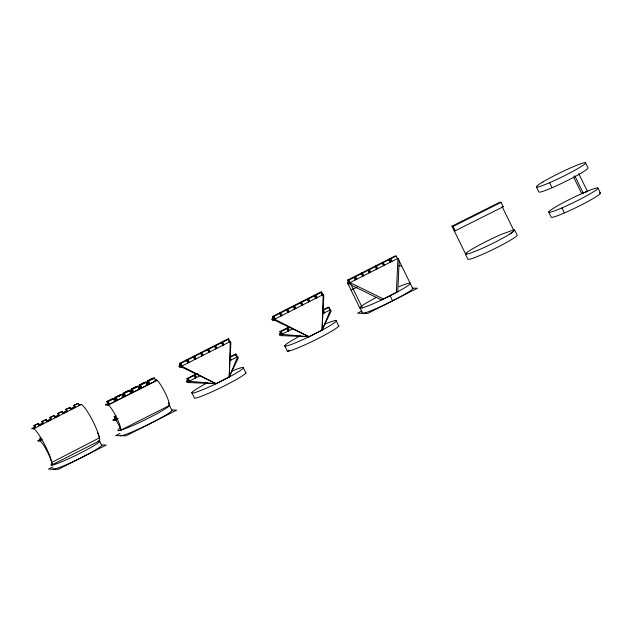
<?xml version="1.0" encoding="UTF-8"?>
<svg xmlns="http://www.w3.org/2000/svg" width="632" height="632" viewBox="0 0 632 632"><rect width="100%" height="100%" fill="white"/><g stroke="black" fill="none" stroke-linecap="round" stroke-linejoin="round"><path stroke-width="0.95" d="M207.557 382.7A28.74 2.402 -26.1 0 0 192.16 393.096A28.74 2.402 -26.1 0 0 216.105 383.687L229.203 377.043L230.277 341.501L229.068 341.738M300.445 335.774A28.74 2.402 -26.1 0 0 285.048 346.17A28.74 2.402 -26.1 0 0 308.993 336.753L322.083 330.117L323.157 294.575L322.154 294.812L322.668 294.828L321.427 292.3L320.211 292.284L314.254 295.302L315.479 295.318L321.427 292.3M349.022 281.753L347.379 282.591L359.734 307.8L360.208 308.258L362.381 307.847A28.179 2.354 -26.1 0 0 383.537 299.015L396.375 292.505L397.947 258.338L397.228 258.33M399.179 260.858L397.765 291.613L383.537 299.015L381.42 299.9L351.266 285.158M231.818 371.15A28.74 2.402 -26.1 0 1 229.203 377.043L230.893 342.765L230.277 341.501L181.661 366.149L179.014 366.102L179.63 367.366L182.277 367.413L216.105 383.687L229.203 377.043L238.303 357.894L237.687 356.63L236.479 356.875M324.706 324.216A28.74 2.402 -26.1 0 1 322.083 330.117L323.782 295.831L323.157 294.575L274.549 319.223L274.035 319.215L272.597 316.687L273.3 316.442L274.533 318.963L275.038 318.97L273.806 316.45L272.59 316.427L273.83 319.207L271.902 319.176L272.518 320.44L275.165 320.479L308.993 336.753L322.083 330.117L331.192 310.96L330.576 309.704L329.572 309.949L330.078 309.957L328.838 307.428L327.621 307.413L322.494 310.012M229.203 377.043L237.687 356.63L230.245 360.406L229.74 360.398L231.241 359.9L230.008 357.38L229.495 357.372M322.083 330.117L330.576 309.704L323.134 313.472L322.62 313.464L324.121 312.974L322.889 310.446L328.838 307.428M465.476 254.183L466.045 253.242A27.389 2.291 -26.1 0 1 501.468 234.338L513.563 229.961L514.669 230.072L517.142 235.12A27.389 2.291 -26.1 0 1 481.149 254.965L475.888 257.137A27.389 2.291 -26.1 0 1 467.949 259.223L465.476 254.183L469.292 253.582L478.677 249.924A27.389 2.291 -26.1 0 0 508.207 235.049L512.994 231.865L514.669 230.072M512.994 231.865L510.048 233.88M32.832 428.694L34.823 427.682L33.828 425.66L37.809 423.638L38.631 423.653L39.626 425.676M38.805 425.668L42.786 423.645L41.799 421.623L45.781 419.601L46.602 419.616L47.59 421.639L46.768 421.623L50.75 419.608L49.762 417.586L53.744 415.564L54.565 415.579L55.553 417.602M54.731 417.586L58.713 415.572L57.725 413.541L61.707 411.527L62.529 411.543L63.516 413.565L62.702 413.549L66.684 411.535L65.689 409.504L69.67 407.49L70.492 407.498L71.487 409.528M71.329 409.173L74.647 407.49L73.652 405.468L77.633 403.453L78.455 403.461L79.45 405.491M33.828 425.66L38.631 423.653M41.799 421.623L46.602 419.616M49.762 417.586L54.565 415.579M57.725 413.541L62.529 411.543M65.689 409.504L70.492 407.498M73.652 405.468L78.455 403.461M35.187 426.853L31.6 428.67L33.654 428.709L81.441 404.48A20.5 3.302 63.1 0 1 91.387 418.352A20.5 3.302 63.1 0 1 99.445 437.842L51.698 462.474L51.658 462.071A20.5 3.302 63.1 0 0 43.6 442.582A20.5 3.302 63.1 0 0 33.654 428.709M38.552 425.146L42.897 422.942M46.199 421.268L51.113 418.779M55.063 416.78L58.539 415.019M62.876 412.815L67.039 410.705M70.697 408.849L75.042 406.645M32.422 428.686L34.412 427.674M39.058 425.32L42.376 423.638M47.021 421.283L50.339 419.601M54.32 417.578L58.31 415.564M62.955 413.209L66.273 411.527M70.918 409.165L74.236 407.482M78.882 405.128L80.209 404.456M78.629 405.475L80.62 404.464M180.942 365.881L179.701 363.353L185.658 360.335L186.875 360.358L188.115 362.879L186.78 361.188M272.59 316.427L278.538 313.409L279.763 313.433L280.995 315.953L280.49 315.945L281.99 315.447L280.75 312.927L279.534 312.903L285.482 309.885L286.707 309.909L287.939 312.429L287.434 312.421L288.935 311.924L287.694 309.404L286.478 309.388L292.426 306.37L293.651 306.386L287.694 309.404M180.95 366.141L179.717 363.613L180.412 363.368L181.653 365.889L182.158 365.896L180.926 363.376L179.701 363.353M186.163 360.351L187.356 359.845L188.597 362.365L189.102 362.381L187.87 359.853L186.645 359.837L192.602 356.819L193.819 356.835L195.059 359.363M193.108 356.827L194.308 356.33L195.541 358.85L196.046 358.858L194.814 356.337L193.59 356.314L199.546 353.296L200.763 353.32L202.003 355.84L201.49 355.832L202.99 355.334L201.758 352.814L200.534 352.79L206.49 349.773L207.715 349.796L208.947 352.316L208.442 352.308L209.942 351.811L208.702 349.291L207.486 349.275L213.434 346.257L214.659 346.273L215.891 348.793L215.386 348.785L216.887 348.295L215.646 345.775L214.43 345.751L220.378 342.734L221.603 342.757L215.646 345.775M200.052 353.304L201.252 352.806L202.485 355.326M206.996 349.78L208.197 349.283L209.429 351.803M213.94 346.265L215.141 345.759L216.373 348.287M220.892 342.742L222.085 342.244L223.317 344.764L223.831 344.772L222.59 342.252L221.374 342.228L227.323 339.21L228.547 339.234L229.779 341.754L229.274 341.746L229.772 341.493L228.326 338.965L229.566 341.493M227.836 339.218L228.531 338.973M279.044 313.417L280.245 312.919L281.477 315.439M285.996 309.893L287.189 309.396L288.421 311.916M292.94 306.378L294.133 305.872L295.365 308.4L295.879 308.408L294.638 305.888L293.422 305.864L299.37 302.847L300.595 302.862L294.638 305.888M299.884 302.854L301.077 302.357L302.317 304.877L302.823 304.885L301.59 302.365L300.366 302.341L306.322 299.323L307.539 299.347L308.772 301.867M306.828 299.331L308.021 298.833L309.261 301.353L309.767 301.361L308.535 298.841L307.31 298.817L313.267 295.8L314.483 295.823L315.724 298.344L315.21 298.336L316.711 297.846L315.479 295.318M313.772 295.815L314.965 295.31L316.205 297.83M320.716 292.292L321.419 292.039L322.652 294.567M180.926 363.376L186.875 360.358M187.87 359.853L193.819 356.835M194.814 356.337L200.763 353.32M201.758 352.814L207.715 349.796M208.702 349.291L214.659 346.273M222.59 342.252L228.547 339.234M273.806 316.45L279.763 313.433M280.75 312.927L286.707 309.909M301.59 302.365L307.539 299.347M308.535 298.841L314.483 295.823M109.352 400.364L107.906 400.988A1.446 1.422 -89 0 0 107.511 401.494M110.339 399.858L111.374 399.227A1.446 1.422 -89 0 1 112.314 399.321M119.448 396.011A1.446 1.422 -89 0 0 118.239 395.75L119.48 395.118A1.446 1.422 -89 0 1 120.688 395.379M125.555 392.148L124.109 392.772A1.446 1.422 -89 0 0 123.722 393.278M127.277 391.729A1.446 1.422 -89 0 0 126.337 391.643L127.577 391.011A1.446 1.422 -89 0 1 127.893 390.971M133.652 388.04L132.214 388.664A1.446 1.422 -89 0 0 131.985 388.893M135.651 387.795A1.446 1.422 -89 0 0 134.442 387.535L135.683 386.903A1.446 1.422 -89 0 1 136.891 387.163M141.758 383.932L140.312 384.556A1.446 1.422 -89 0 0 139.941 386.318M142.753 383.427L143.788 382.795A1.446 1.422 -89 0 1 144.42 382.787M149.863 379.824L148.417 380.448A1.446 1.422 -89 0 0 148.212 382.486M151.854 379.579A1.446 1.422 -89 0 0 150.645 379.318L151.885 378.687A1.446 1.422 -89 0 1 153.094 378.947M108.104 404.14L106.769 401.62L112.82 398.602M116.209 400.032L114.866 397.512L120.925 394.494M124.306 395.924L122.971 393.404L129.023 390.386M131.685 389.304L132.918 391.824L132.404 391.816L131.077 389.296L137.128 386.278M140.509 387.708L139.174 385.188L145.234 382.17M148.615 383.6L147.28 381.08L153.331 378.062M347.379 282.591L348.809 282.615L347.568 280.095L353.32 277.172L354.544 277.195L355.777 279.715M354.315 276.674L360.264 273.656L361.488 273.672L355.532 276.69L354.315 276.674L355.547 279.194L356.772 279.218L355.532 276.69M361.259 273.15L367.208 270.133L368.432 270.156L362.476 273.174L361.259 273.15L362.721 276.2L362.215 276.184L363.21 275.686L361.97 273.166M368.203 269.627L374.16 266.609L375.376 266.633L369.428 269.651L368.203 269.627L369.665 272.676L368.954 272.661L369.949 272.163L368.709 269.635M375.147 266.112L381.104 263.094L382.32 263.11L376.372 266.127L375.147 266.112L376.609 269.153L376.103 269.145M382.091 262.588L388.048 259.57L389.265 259.594L383.316 262.612L382.091 262.588L383.561 265.63M390.505 262.114L389.036 259.065L394.992 256.047L396.209 256.071L397.449 258.591M106.769 401.62L108.088 401.644L114.044 398.626L115.277 401.146L114.763 401.138L116.912 400.048L115.68 397.528M114.866 397.512L116.193 397.536L122.142 394.518L123.382 397.038L122.869 397.03L125.018 395.94L123.785 393.42M122.971 393.404L124.291 393.428L130.247 390.41L131.48 392.93M131.077 389.296L132.396 389.32L138.353 386.302L139.585 388.822M139.174 385.188L140.501 385.212L146.45 382.194L147.69 384.714M147.28 381.08L148.599 381.104L154.556 378.086L155.788 380.606L155.069 380.59L156.144 380.045M179.014 366.102L180.752 365.225M271.902 319.176L274.098 318.062M347.568 280.095L348.793 280.11L354.544 277.195M389.036 259.065L390.26 259.088L396.209 256.071M179.528 366.118L180.847 365.446M179.725 366.118L181.052 365.446M272.408 319.184L272.906 318.931M272.613 319.192L273.111 318.939M187.894 362.618L188.391 362.365L187.159 359.845M201.782 355.571L202.28 355.326L201.047 352.798M181.653 365.889L181.155 366.141L179.717 363.613M187.601 362.871L188.597 362.365M195.541 358.85L194.545 359.347L193.313 356.827M223.317 344.764L222.33 345.27L222.835 345.277L221.382 342.489M294.172 308.898L295.168 308.392M301.614 305.122L302.112 304.869L300.872 302.349M315.502 298.083L316 297.83L314.768 295.31M321.949 294.812L322.446 294.559L321.419 292.039M169.337 405.531A14.441 2.323 63.1 0 0 165.213 392.954A14.441 2.323 63.1 0 0 156.989 380.314L108.372 404.962L105.726 404.914L108.206 403.342M114.281 400.261L116.019 399.385M122.095 396.303L123.833 395.419M130.777 391.903L132.515 391.018A1.446 1.422 -89 0 1 131.819 389.17M138.59 387.937L140.328 387.06M147.272 383.537L149.01 382.66M274.035 319.215L274.533 318.963M295.365 308.4L294.378 308.898L294.883 308.906L293.43 306.125M302.317 304.877L301.322 305.382L301.827 305.39L300.382 302.602M308.266 301.859L309.261 301.353M105.726 404.914L107.464 404.038M114.274 400.554L116.083 399.693M122.379 396.446L125.041 395.15M130.476 392.338L132.641 391.271M138.582 388.23L141.244 386.934M146.687 384.122L149.247 382.826M107.527 404.693L108.601 404.148L107.377 401.628M114.558 401.13L116.707 400.04L115.482 397.52M122.663 397.022L124.812 395.932L123.58 393.412M132.91 391.824L130.761 392.914L129.536 390.394M146.972 384.698L149.12 383.608L147.888 381.088M107.732 404.701L108.807 404.156L107.582 401.636M155.275 380.598L156.349 380.053M105.599 404.662L108.246 404.709L156.989 380.314M355.065 279.707L356.061 279.202L354.821 276.682M41.135 439.003L37.549 440.82L39.603 440.852L42.21 439.532M38.37 440.828L40.361 439.825M38.781 440.836L40.772 439.833L39.784 437.802L40.598 437.818L41.593 439.84L39.539 439.809M351.084 290.151L357.183 287.062M187.625 378.497L188.857 381.017L188.352 381.009L187.112 378.489L193.068 375.471L194.285 375.487L195.525 378.007L195.012 377.999L196.513 377.509L195.28 374.981L194.056 374.966L196.536 373.71M229.613 356.938L234.741 354.339L235.957 354.362L237.19 356.882L236.684 356.875L237.182 356.622L235.744 354.102L236.976 356.622M280 331.555L285.948 328.537L287.173 328.561L281.216 331.579L280 331.555L281.248 334.336L281.738 334.083L281.232 334.075M289.424 326.776L286.944 328.032L289.867 327.194M188.857 381.017L188.36 381.27L187.127 378.742L187.83 378.497L189.063 381.017L189.568 381.025L188.336 378.505L187.112 378.489M193.574 375.479L194.775 374.974L196.007 377.502M235.246 354.347L235.949 354.102M286.462 328.545L287.655 328.048L288.887 330.568L289.401 330.576L288.16 328.055M328.127 307.421L328.83 307.168L330.062 309.696M188.336 378.505L194.285 375.487M195.28 374.981L197.832 373.694M230.008 357.38L235.957 354.362M114.195 416.733L115.522 416.757L116.754 419.277L115.427 419.253L114.195 416.733L115.846 415.896M115.948 415.896L114.297 416.741L115.53 419.261M182.277 367.413L181.661 366.149L216.105 383.687L187.048 382.494L186.424 381.238L188.162 380.353M275.165 320.479L274.549 319.223L308.993 336.753L279.929 335.568L279.312 334.304L281.509 333.19M186.938 381.246L188.921 380.235M187.143 381.246L188.462 380.575M279.818 334.312L280.316 334.059M280.023 334.32L280.521 334.067M189.063 381.017L188.565 381.27L187.127 378.742M287.694 331.065L288.69 330.568M322.423 313.464L323.41 312.959M329.367 309.941L329.857 309.688L329.035 308.005M117.544 419.198L115.814 420.075L113.168 420.035L115.648 418.463M199.917 375.779L189.071 381.278L186.424 381.238M281.943 334.091L280.711 331.571L280.008 331.816L281.453 334.344L282.457 334.099L281.216 331.579M288.887 330.568L287.9 331.073L288.405 331.081L286.952 328.292L288.397 330.82M113.168 420.035L115.767 418.708M292.798 328.853L281.453 334.344M114.969 419.814L116.043 419.269L114.803 416.749M115.174 419.814L116.249 419.269L115.008 416.749M113.041 419.782L115.688 419.822L118.295 418.502M573.548 177.007L581.709 193.669L589.988 190.145A27.389 2.291 -26.1 0 1 595.154 190.69L591.465 193.029A27.389 2.291 -26.1 0 1 559.194 209.066A27.389 2.291 -26.1 0 1 551.515 209.532L555.204 207.193A27.389 2.291 -26.1 0 1 578.691 195.019L587.357 191.235L578.762 173.689M120.594 430.242L169.471 405.46L171.944 410.508M52.827 466.945L48.561 469.11L58.413 469.276L106.2 445.047L101.27 444.96A27.144 2.275 -26.1 0 1 79.142 458.737A27.144 2.275 -26.1 0 1 53.025 468.754M120.001 433.402L115.64 435.614L126.068 435.788L176.668 410.136L171.454 410.042A28.74 2.402 -26.1 0 1 148.022 424.633A28.74 2.402 -26.1 0 1 120.364 435.243M361.844 311.039L357.57 313.211L367.792 313.385L417.404 288.232L412.285 288.145A28.179 2.354 -26.1 0 1 389.32 302.452A28.179 2.354 -26.1 0 1 362.207 312.848M287.671 351.218L289.417 350.333M466.59 254.301L465.587 254.001L451.967 226.201L499.936 202.153L501.065 202.382L503.206 206.743L455.23 230.791L454.1 230.562M451.967 226.201L453.089 226.43L501.065 202.382M585.651 192.041L587.357 191.235M581.709 193.669L583.249 193.06M390.276 261.585L391.492 261.608L390.26 259.088M383.332 265.108L384.548 265.132L383.316 262.612M399.005 265.859L401.652 265.906M376.388 268.632L377.604 268.647L376.372 266.127M369.436 272.155L370.66 272.171L369.428 269.651M362.492 275.671L363.716 275.694L362.476 273.174M362.713 275.939L361.765 273.158M347.995 283.847L350.642 283.894M314.27 295.563L315.708 298.083M307.326 299.078L308.764 301.606M286.486 309.648L287.931 312.168M279.542 313.164L280.979 315.692M272.392 318.923L273.617 318.947M279.81 334.052L281.027 334.075M279.312 334.304L281.248 334.336M214.438 346.012L215.875 348.532M207.493 349.536L208.931 352.056M200.549 353.051L201.987 355.579M193.605 356.574L195.043 359.102M186.661 360.098L188.099 362.618M194.071 375.226L195.509 377.746M153.228 378.062L154.556 378.086M155.101 380.03L156.862 380.061M145.131 382.17L146.45 382.194M148.512 383.6L149.839 383.624L148.599 381.104M137.025 386.278L138.353 386.302M140.415 387.708L141.734 387.732L140.501 385.212M128.92 390.386L130.247 390.41M132.309 391.816L133.629 391.84L132.396 389.32M120.823 394.494L122.142 394.518M124.204 395.924L125.531 395.948L124.291 393.428M117.449 396.256L116.004 396.88A1.446 1.422 -89 0 0 116.035 399.14M112.717 398.602L114.044 398.626M116.106 400.032L117.426 400.056L116.193 397.536M108.001 404.14L109.32 404.164L108.088 401.644M79.387 404.44L81.441 404.48M73.415 407.474L75.469 407.506L74.473 405.483M71.424 408.485L72.246 408.493M72.656 408.501L73.478 408.517M65.451 411.511L67.506 411.543L66.51 409.52M63.461 412.522L64.282 412.53M64.693 412.538L65.515 412.554M57.488 415.548L59.534 415.579L58.547 413.557M55.498 416.559L56.311 416.575M56.722 416.575L57.544 416.591M49.517 419.585L51.571 419.624L50.584 417.594M47.526 420.596L48.348 420.612M48.759 420.62L49.58 420.628M41.554 423.622L43.608 423.661L42.613 421.639M39.563 424.633L40.385 424.649M40.796 424.657L41.617 424.672M33.591 427.667L35.645 427.698L34.649 425.676M308.993 336.753L281.959 334.352L282.575 335.608M216.105 383.687L189.071 381.278L189.695 382.542M503.206 206.743L502.077 206.514L513.563 229.961L514.527 230.309M383.537 299.015L350.025 282.63L397.947 258.338L412.767 288.595M585.58 162.843L588.044 167.883A27.389 2.291 -26.1 0 1 585.272 170.522L581.582 172.86A27.389 2.291 -26.1 0 1 555.007 186.44A27.389 2.291 -26.1 0 1 538.859 191.994L536.386 186.946M597.927 188.06L600.4 193.1M574.733 175.736L583.328 193.274M549.587 182.688L552.06 187.736M561.943 207.904L564.416 212.945M548.742 212.162L551.207 217.21A27.389 2.291 -26.1 0 0 567.362 211.649A27.389 2.291 -26.1 0 0 593.938 198.077L597.627 195.738A27.389 2.291 -26.1 0 0 599.294 192.981M453.089 226.43L455.23 230.791M390.758 258.836L391.99 261.356M389.754 259.081L390.987 261.601L390.489 261.853L389.549 259.073M388.759 259.578L389.991 262.106M382.802 262.596L384.043 265.124L383.545 265.369L382.605 262.596M375.858 266.119L377.099 268.639L376.601 268.892L375.653 266.119M390.126 295.768L392.598 300.808M368.914 269.643L370.155 272.163L369.159 272.668L368.338 270.986M355.026 276.682L356.258 279.202L355.271 279.707L354.031 277.187M348.793 280.11L362.381 307.847M348.706 282.607L349.322 283.871M360.208 308.258L362.681 313.298M336.287 320.985L338.76 326.025M320.922 292.292L321.743 293.975M315.976 295.073L317.209 297.593M323.387 310.201L324.619 312.722M322.794 311.284L323.616 312.966M293.145 306.378L293.967 308.06M273.095 316.435L273.917 318.117M284.716 345.72L287.181 350.76A28.74 2.402 -26.1 0 0 314.839 340.158A28.74 2.402 -26.1 0 0 338.27 325.567M243.407 367.911L245.872 372.959M228.041 339.226L228.863 340.901M235.452 354.355L236.273 356.037M229.906 358.21L230.735 359.892M191.828 392.646L194.3 397.686A28.74 2.402 -26.1 0 0 221.958 387.084A28.74 2.402 -26.1 0 0 245.39 372.493M148.093 381.096L149.326 383.616L147.169 384.706L145.945 382.186M139.988 385.204L141.228 387.724L140.146 388.269L141.015 387.716L139.783 385.196M131.891 389.312L133.123 391.832L130.966 392.922L129.742 390.402M113.531 398.618L114.36 400.293M108.246 404.709L108.372 404.962A14.441 2.323 63.1 0 1 116.596 417.602A14.441 2.323 63.1 0 1 120.728 430.179A6.715 1.082 63.1 0 0 115.814 420.075L115.688 419.822M99.753 441.349L101.736 445.394M69.67 407.49L70.666 409.512M39.603 440.852A13.572 2.188 63.1 0 1 45.551 448.388A13.572 2.188 63.1 0 1 51.5 461.613L51.935 463.533L51.5 465.144L99.287 440.915L99.722 439.311L99.287 437.384A13.572 2.188 63.1 0 0 97.581 432.707M98.071 441.081A27.144 2.275 -26.1 0 1 76.101 455.214A27.144 2.275 -26.1 0 1 52.243 463.477M168.341 402.434A6.715 1.082 63.1 0 1 168.712 403.35M169.005 404.18A6.715 1.082 63.1 0 1 169.368 405.515M168.981 405.001A28.74 2.402 -26.1 0 1 140.486 422.034A28.74 2.402 -26.1 0 1 120.435 427.951M141.165 384.438A1.446 1.422 -89 0 1 141.552 383.932M108.751 400.87A1.446 1.422 -89 0 1 109.146 400.364M108.854 400.87A1.446 1.422 -89 0 1 109.249 400.364M108.823 403.556A1.446 1.422 -89 0 1 108.507 403.524M107.701 403.026A1.446 1.422 -89 0 1 107.377 402.126M134.545 387.535A1.446 1.422 -89 0 1 135.485 387.629M142.548 383.427A1.446 1.422 -89 0 1 143.18 383.419M142.65 383.427A1.446 1.422 -89 0 1 143.282 383.419M149.27 380.638A1.446 1.422 -89 0 1 149.76 379.824M118.342 395.75A1.446 1.422 -89 0 1 119.551 396.011M110.134 399.858A1.446 1.422 -89 0 1 110.766 399.851M110.237 399.858A1.446 1.422 -89 0 1 110.869 399.851M116.857 397.07A1.446 1.422 -89 0 1 117.347 396.256M141.236 387.124A1.446 1.422 -89 0 1 140.912 387.092M140.612 386.989A1.446 1.422 -89 0 1 140.114 386.594M124.962 392.654A1.446 1.422 -89 0 1 125.349 392.148M125.065 392.654A1.446 1.422 -89 0 1 125.452 392.148M124.133 395.032A1.446 1.422 -89 0 1 123.588 393.91M115.364 418.368A1.446 1.422 -89 0 1 114.85 417.562M114.842 416.923A1.446 1.422 -89 0 1 115.332 416.101M132.957 388.854A1.446 1.422 -89 0 1 133.06 388.546M133.226 388.269A1.446 1.422 -89 0 1 133.455 388.04M133.328 388.269A1.446 1.422 -89 0 1 133.55 388.04M149.168 380.638A1.446 1.422 -89 0 1 149.658 379.824M148.718 382.881A1.446 1.422 -89 0 1 148.441 382.708M398.942 286.723A28.179 2.354 -26.1 0 1 396.375 292.505M359.734 307.8A28.179 2.354 -26.1 0 1 376.712 297.238M542.849 181.977L539.159 184.315A27.389 2.291 -26.1 0 0 546.838 183.849A27.389 2.291 -26.1 0 0 579.11 167.82L582.807 165.481A27.389 2.291 -26.1 0 0 575.128 165.94A27.389 2.291 -26.1 0 0 542.849 181.977"/></g></svg>
